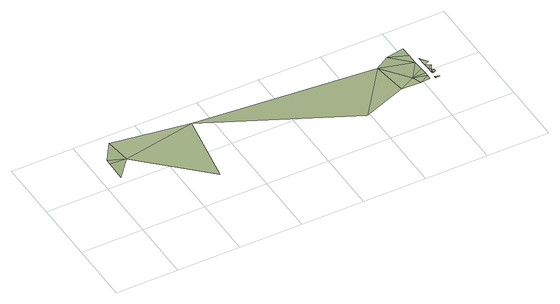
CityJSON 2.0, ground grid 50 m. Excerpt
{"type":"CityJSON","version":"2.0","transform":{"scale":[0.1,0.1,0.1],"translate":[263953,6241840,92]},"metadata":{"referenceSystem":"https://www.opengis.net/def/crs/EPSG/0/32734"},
"CityObjects":{
"terrain1":{"type":"TINRelief","geometry":[{"type":"CompositeSurface","lod":"1","boundaries":[[[0,1,2]],[[3,2,1]],[[1,4,3]],[[4,1,5]],[[5,1,6]],[[5,7,8]],[[8,7,9]],[[9,10,8]],[[9,11,10]],[[8,10,12]],[[11,13,10]],[[14,8,12]],[[11,15,13]],[[13,16,10]],[[16,17,10]],[[10,17,12]],[[18,19,20]],[[19,21,20]],[[22,19,18]],[[23,14,12]],[[24,25,26]],[[26,27,24]],[[24,28,29]],[[24,30,28]],[[24,27,30]],[[31,14,23]],[[29,28,32]],[[32,33,29]],[[34,35,33]]]}]}
},
"vertices":[
[8,333,236],[167,532,188],[23,518,213],[28,570,205],[154,759,168],[774,680,148],[624,3,247],[1899,147,145],[2267,655,42],[2280,337,88],[2415,415,74],[2436,335,82],[2533,589,36],[2521,388,69],[2394,748,18],[2518,349,75],[2524,428,62],[2527,489,53],[2554,332,75],[2575,347,71],[2554,342,75],[2555,352,75],[2594,342,71],[2540,689,19],[2565,420,66],[2564,404,66],[2580,399,66],[2596,409,66],[2584,444,62],[2568,460,62],[2596,424,66],[2546,789,2],[2610,491,51],[2571,516,52],[2615,546,43],[2577,612,34]
]}
